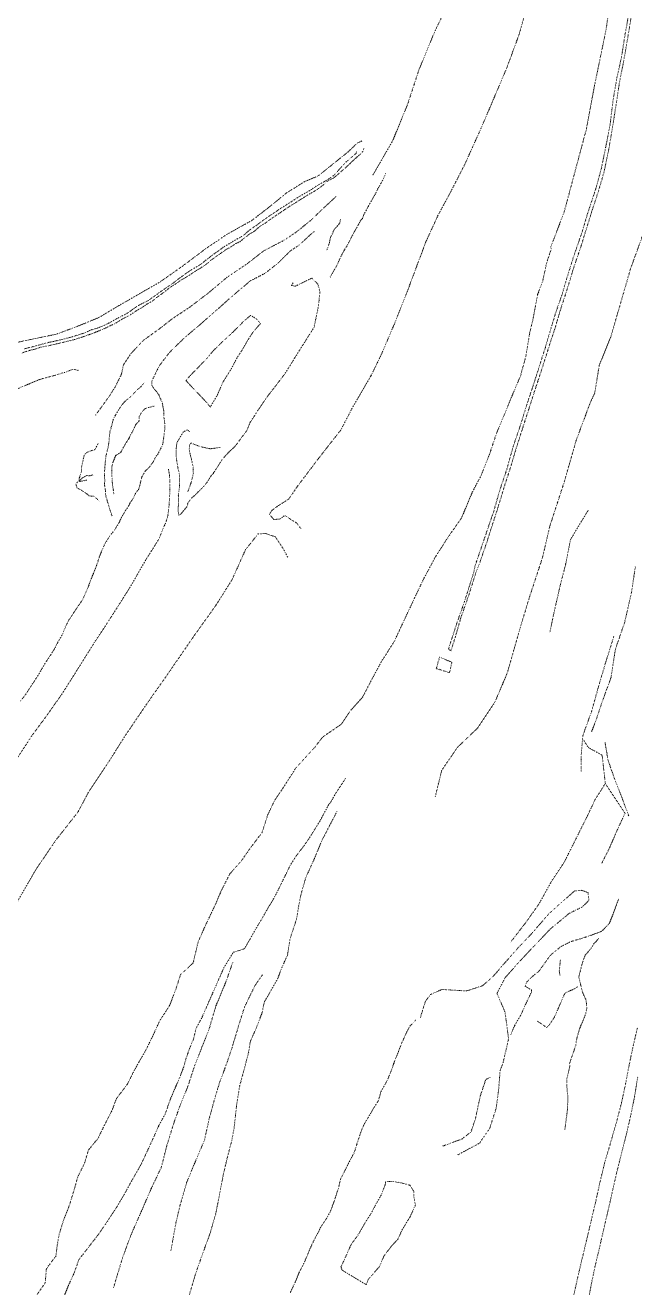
# Model space of a CAD drawing. Extents: x 682410 to 689460, y 7661803 to 7669124.
# Drawn here: x 686163.4 to 686399.5, y 7664615.1 to 7665104.4 of the extents above; entities that cross this region are included whole.
import ezdxf

# ---------------------------------------------------------------- set-up
doc = ezdxf.new("R2010")
doc.units = 0
doc.header["$MEASUREMENT"] = 0
doc.linetypes.add('DOT', pattern=[0.25, 0, -0.25])
doc.layers.add('02 TOE_Line', color=1, linetype='DOT', lineweight=20)

msp = doc.modelspace()

# ---------------------------------------------------------------- linework, layer by layer
at = {"layer": '02 TOE_Line'}
for points in [[(686355.64, 7665259.06, 4009.93), (686355.89, 7665258.44, 4010.05), (686357.14, 7665253.93, 4010.5), (686357.61, 7665250.88, 4010.78), (686358, 7665248.12, 4011.48), (686358.33, 7665243.77, 4011.73), (686358.55, 7665239.28, 4011.93), (686359.01, 7665234.2, 4012.39), (686358.75, 7665229.26, 4012.91), (686358.27, 7665223.17, 4013.15), (686358.64, 7665218.07, 4013.27), (686357.43, 7665210.8, 4013.65), (686354.69, 7665197.81, 4014.36), (686352.5, 7665186.5, 4015.45), (686350.19, 7665173.5, 4016.29), (686347.12, 7665161, 4017.17), (686342.56, 7665147, 4018.23), (686335.88, 7665134, 4019.28), (686328.62, 7665115.5, 4020.24), (686322.06, 7665102, 4020.94), (686315.88, 7665087, 4021.76), (686311.44, 7665073.5, 4022.48), (686305.69, 7665059.5, 4023.3), (686297.88, 7665046, 4024.47)], [(686270.17, 7664909.38, 4030.02), (686268.61, 7664911.37, 4030.28), (686265.75, 7664913.23, 4030.55), (686263.99, 7664914.4, 4030.73), (686261.93, 7664912.98, 4030.51), (686259.65, 7664912.83, 4030.39), (686258, 7664914.87, 4030.52), (686258.9, 7664916.35, 4030.31), (686261.59, 7664918.3, 4030.34), (686265.49, 7664920.79, 4030.14), (686268.69, 7664925.5, 4029.05), (686277, 7664936.5, 4028.37), (686285.62, 7664947.5, 4028.02), (686290.31, 7664956.5, 4027.41), (686297.31, 7664968.5, 4026.85), (686301.44, 7664977, 4026.53), (686306.56, 7664989, 4026.12), (686311.69, 7665002, 4025.6), (686315.62, 7665012.5, 4025.11), (686318.62, 7665020.5, 4024.59), (686323.44, 7665031, 4024.18), (686328.06, 7665039.5, 4023.76), (686333.69, 7665050.5, 4023.05), (686340, 7665064.5, 4022.16), (686345.56, 7665077.5, 4021.4), (686350, 7665088, 4020.81), (686354.62, 7665100.5, 4020.06), (686359.31, 7665117, 4019.21)], [(686389.62, 7665111, 4000.82), (686388.38, 7665102.5, 4000.5), (686383.94, 7665081, 4000.69), (686380.75, 7665064, 3999.7), (686372.19, 7665032, 3998.74), (686367, 7665018.5, 3998.8), (686367.12, 7665017.5, 3998.56), (686365.44, 7665012.5, 3998.49), (686363.81, 7665005, 3998.27), (686361.88, 7665000, 3998.29), (686360, 7664990, 3997.84), (686358.88, 7664985.5, 3997.68), (686357.31, 7664976, 3997.59), (686355.25, 7664968.5, 3997.5), (686352.5, 7664962, 3997), (686349, 7664953.5, 3997.16), (686346.06, 7664946.5, 3996.68), (686343.38, 7664938.5, 3996.38), (686340.06, 7664930, 3996.08), (686336.62, 7664923.5, 3995.61), (686332.44, 7664913.5, 3995.46), (686326.88, 7664905.5, 3995.46), (686322.38, 7664898.5, 3995.17), (686317.81, 7664890, 3994.91), (686314.25, 7664882.5, 3994.77), (686310.25, 7664874, 3994.52), (686306.31, 7664865.5, 3994.2), (686301.5, 7664858, 3993.66), (686297.19, 7664850, 3993.33), (686294.06, 7664844, 3993.3), (686289.19, 7664838.5, 3993.19), (686285.81, 7664833.5, 3993.45), (686278.56, 7664828.5, 3995.59), (686275.5, 7664824.5, 3997.84), (686268.19, 7664816.5, 3995.74), (686263.06, 7664808.5, 3994.72), (686260, 7664804, 3995.95), (686257.38, 7664798.5, 3995.42), (686255.12, 7664791.5, 3995.19), (686250.56, 7664785.5, 3994.65), (686247.06, 7664780.5, 3994.94), (686242.62, 7664775.5, 3995.64), (686239.12, 7664768.5, 3995.48), (686237, 7664763.5, 3995.09), (686232.94, 7664755, 3994.44), (686230.31, 7664749, 3995.27), (686228.44, 7664741, 3994.67), (686223.56, 7664736.5, 3994.1), (686221.62, 7664730.5, 3994.72), (686219.31, 7664724.5, 3994.64), (686215.44, 7664718.5, 3995.35), (686212.69, 7664712.5, 3995.24), (686210, 7664707, 3995.04), (686207.62, 7664703, 3995.47), (686205.19, 7664698.5, 3995.36), (686202.94, 7664694, 3995.66), (686198.75, 7664688.5, 3995.46), (686197.06, 7664684, 3995.63), (686194, 7664678, 3995.18), (686191.56, 7664673, 3995.36), (686187.87, 7664668.5, 3996.01), (686186.38, 7664663.5, 3996.65), (686183.69, 7664658, 3996.37), (686182.31, 7664653, 3996.29), (686180.31, 7664646.5, 3995.98), (686178.44, 7664642, 3996.09), (686176.56, 7664636, 3995.99), (686175.75, 7664631.5, 3994.7), (686175.31, 7664627.5, 3993.63), (686171.56, 7664622.5, 3993.93), (686171.12, 7664617, 3993.18), (686166.87, 7664611, 3994.34)], [(686397.75, 7665112, 3998.93), (686395.81, 7665101, 3998.6), (686394.38, 7665092, 3998.42), (686392.62, 7665084, 3998.36), (686391.06, 7665075, 3997.88), (686390, 7665066, 3997.78), (686388.25, 7665057, 3997.51), (686386.62, 7665049, 3997.29), (686384.44, 7665041, 3997.11), (686381.13, 7665031, 3996.78), (686378.88, 7665023.5, 3996.52), (686376.25, 7665016, 3996.34), (686373.56, 7665007.5, 3996.2), (686371.19, 7664999.5, 3996), (686369.06, 7664993.5, 3995.83), (686367.38, 7664988, 3995.7), (686364.88, 7664979.5, 3995.78), (686362.5, 7664972, 3995.6), (686359.75, 7664963.5, 3995.28), (686357.44, 7664956.5, 3995.03), (686354.94, 7664948.5, 3994.8), (686352.38, 7664941, 3994.72), (686349.88, 7664932, 3994.72), (686347.31, 7664924.5, 3994.37), (686344.88, 7664916, 3994.14), (686342.81, 7664910, 3994.08), (686340.44, 7664903, 3993.89), (686337.69, 7664895, 3993.67), (686337.19, 7664892.5, 3993.78), (686333.56, 7664881, 3993.3), (686330.88, 7664873.5, 3993.21), (686328.75, 7664867, 3992.86), (686327.31, 7664862.5, 3992.71), (686328.31, 7664862, 3992.88), (686330.06, 7664867.5, 3992.89), (686332.06, 7664874.5, 3993.26), (686334.88, 7664882.5, 3993.39), (686338.06, 7664892.5, 3993.81), (686339.44, 7664896, 3993.72), (686342.19, 7664904, 3993.95), (686344.44, 7664911, 3994.11), (686346.69, 7664918, 3994.24), (686349.12, 7664926, 3994.49), (686351.38, 7664933, 3994.68), (686353.62, 7664940.5, 3994.71), (686356, 7664948, 3994.86), (686358.44, 7664955.5, 3995.06), (686360.69, 7664962.5, 3995.16), (686363, 7664969.5, 3995.53), (686365.25, 7664976.5, 3995.72), (686367.63, 7664984, 3996.07), (686368.69, 7664987, 3995.7), (686369.5, 7664990, 3995.74), (686371.19, 7664995.5, 3995.8), (686373.63, 7665003, 3996.07), (686376.06, 7665011, 3996.23), (686378.81, 7665019, 3996.51), (686380.94, 7665026, 3996.5), (686383.12, 7665033, 3996.84), (686385.44, 7665040, 3997.08), (686387.62, 7665047.5, 3997.33), (686389.5, 7665056.5, 3997.47), (686390.94, 7665065, 3997.75), (686392.44, 7665074.5, 3997.82), (686393.56, 7665082, 3998.3), (686395.13, 7665090, 3998.47), (686396.56, 7665098, 3998.54), (686398.13, 7665107.5, 3998.75)], [(686293.79, 7665059.53, 4034.41), (686292.01, 7665058.71, 4034.71), (686288.4, 7665055.22, 4035.48), (686285, 7665052.52, 4036.04), (686280.93, 7665049.23, 4036.87), (686276.93, 7665046, 4037.93), (686274.31, 7665044.91, 4038.94), (686271.69, 7665043.82, 4039.95), (686268.13, 7665041.59, 4041.4), (686264.57, 7665039.36, 4042.85), (686261.36, 7665036.73, 4044.03), (686258.15, 7665034.11, 4045.21), (686254.72, 7665031.45, 4046.47), (686251.29, 7665028.8, 4047.73), (686246.49, 7665026.11, 4049.62), (686241.7, 7665023.42, 4051.51), (686237.41, 7665020.53, 4052.36), (686233.13, 7665017.65, 4053.21), (686229.11, 7665014.62, 4053.8), (686225.1, 7665011.59, 4054.38), (686220.34, 7665008.22, 4055.24), (686215.58, 7665004.86, 4056.11), (686211.25, 7665002.39, 4056.82), (686206.93, 7664999.91, 4057.53), (686202.98, 7664997.63, 4058.03), (686199.04, 7664995.35, 4058.53), (686195.45, 7664993.22, 4058.94), (686191.87, 7664991.09, 4059.36), (686187.82, 7664989.42, 4059.91), (686183.76, 7664987.75, 4060.45), (686179.59, 7664986.2, 4061.02), (686175.42, 7664984.64, 4061.58), (686170.31, 7664983.59, 4062.49), (686165.2, 7664982.54, 4063.41), (686159.98, 7664981.43, 4064.75)], [(686161.89, 7664977.32, 4062.8), (686165.09, 7664978.39, 4062.15), (686167.3, 7664978.89, 4061.57), (686169.21, 7664979.58, 4061.21), (686172.33, 7664980.15, 4060.74), (686174.65, 7664980.7, 4060.28), (686177.02, 7664981.24, 4060.04), (686180.02, 7664981.95, 4059.75), (686182.61, 7664982.61, 4059.37), (686185.16, 7664983.44, 4059.12), (686187.66, 7664984.33, 4058.89), (686190.12, 7664985.21, 4058.69), (686192.54, 7664986.21, 4058.41), (686194.79, 7664987.15, 4058.13), (686196.27, 7664987.9, 4058), (686198.46, 7664988.94, 4057.7), (686201.12, 7664990.58, 4057.15), (686203.16, 7664991.58, 4056.92), (686205.11, 7664992.84, 4056.61), (686206.5, 7664993.79, 4056.53), (686208.81, 7664995.1, 4056.14), (686210.73, 7664996.42, 4055.87), (686212.59, 7664997.43, 4055.61), (686214.33, 7664998.9, 4055.18), (686216.18, 7665000.22, 4054.85), (686218.09, 7665001.65, 4054.42), (686219.06, 7665002.49, 4054.18), (686221.02, 7665003.76, 4053.88), (686222.35, 7665004.6, 4053.74), (686223.69, 7665005.56, 4053.43), (686225.54, 7665006.67, 4053.09), (686227.52, 7665007.86, 4052.84), (686229.31, 7665009.09, 4052.44), (686231.27, 7665010.25, 4052.14), (686233.26, 7665011.54, 4051.88), (686235.39, 7665013.34, 4051.4), (686237.2, 7665014.65, 4051.25), (686239.03, 7665015.93, 4050.99), (686241.05, 7665017.37, 4050.75), (686242.93, 7665018.4, 4050.3), (686244.78, 7665019.69, 4049.88), (686246.54, 7665020.46, 4049.27), (686247.99, 7665021.68, 4048.46), (686250.18, 7665023.4, 4047.78), (686251.94, 7665024.39, 4047.15), (686254.42, 7665026.51, 4046.32), (686256.48, 7665027.76, 4045.61), (686258.47, 7665029.27, 4044.98), (686260.2, 7665030.43, 4044.33), (686262.14, 7665031.69, 4043.69), (686263.97, 7665032.92, 4042.95), (686265.63, 7665034.1, 4042.23), (686267.34, 7665035.13, 4041.48), (686269.04, 7665036.18, 4040.62), (686270.44, 7665037.1, 4040.18), (686272.19, 7665038.18, 4039.4), (686273.84, 7665039.16, 4038.78), (686275.46, 7665040.08, 4038.22), (686277.06, 7665041.13, 4037.57), (686278.8, 7665042.42, 4036.87), (686280.18, 7665043.75, 4036.6), (686281.1, 7665044.32, 4036.46), (686282.79, 7665045.17, 4036.02), (686284.42, 7665046.43, 4035.71), (686285.1, 7665047.16, 4035.51), (686286.52, 7665048.35, 4035.03), (686287.88, 7665049.52, 4034.85), (686289.27, 7665050.84, 4034.65), (686289.9, 7665051.53, 4034.63), (686291.26, 7665052.68, 4034.38), (686291.88, 7665053.27, 4034.19), (686293.22, 7665054.41, 4033.86), (686293.77, 7665054.89, 4033.72), (686294.48, 7665056.12, 4033.16), (686294.55, 7665056.8, 4033.01)], [(686291.83, 7665055.6, 4034.62), (686291.53, 7665054.74, 4033.87), (686288.78, 7665052.27, 4034.59), (686287.47, 7665051.24, 4034.91), (686286.03, 7665049.57, 4035.21), (686284.34, 7665047.71, 4035.58), (686282.91, 7665046.16, 4035.92), (686280.98, 7665044.81, 4036.36), (686278.9, 7665043.59, 4036.76), (686276.96, 7665042.53, 4037.33), (686274.23, 7665040.71, 4038.48), (686271.54, 7665039.14, 4039.62), (686269.28, 7665037.84, 4040.32), (686266.94, 7665036.29, 4041.33), (686263.11, 7665033.87, 4042.9), (686260.97, 7665032.47, 4043.78), (686258.57, 7665030.84, 4044.69), (686255.24, 7665028.58, 4045.88), (686253.08, 7665026.92, 4046.59), (686250.25, 7665024.97, 4047.46), (686247.6, 7665022.69, 4048.46), (686245.44, 7665021.55, 4049.38), (686242.81, 7665019.95, 4050.27), (686240.35, 7665018.52, 4050.98), (686238.24, 7665016.9, 4051.02), (686236.51, 7665015.78, 4051.2), (686231.18, 7665011.6, 4052.06), (686228.2, 7665009.85, 4052.62), (686225.86, 7665008.31, 4052.98), (686223.26, 7665006.48, 4053.4), (686220.71, 7665004.48, 4053.86), (686218.01, 7665002.67, 4054.41), (686215.3, 7665000.76, 4054.92), (686213.28, 7664999.3, 4055.34), (686211.07, 7664997.71, 4055.7), (686209.32, 7664996.85, 4055.98), (686207.5, 7664995.95, 4056.26), (686205.77, 7664994.8, 4056.51), (686204.29, 7664993.72, 4056.76), (686202.43, 7664992.52, 4056.97), (686198.42, 7664990.44, 4057.48), (686196.21, 7664989.17, 4057.87), (686193.92, 7664988.06, 4058.15), (686191.34, 7664987.01, 4058.52), (686188.74, 7664986.25, 4058.7), (686186.85, 7664985.31, 4059.01), (686184.13, 7664984.41, 4059.33), (686181.51, 7664983.62, 4059.6), (686178.47, 7664982.81, 4059.89), (686175.51, 7664982.09, 4060.27), (686172.67, 7664981.5, 4060.62), (686169.85, 7664980.75, 4061.12), (686166.16, 7664979.75, 4061.78), (686162.77, 7664978.95, 4062.52)], [(686302.93, 7665046.91, 4023.61), (686302.21, 7665044.94, 4023.6), (686301.1, 7665042.98, 4023.7), (686299.95, 7665040.95, 4023.84), (686298.93, 7665038.82, 4023.91), (686297.65, 7665036.65, 4024.06), (686296.24, 7665034.07, 4024.17), (686294.52, 7665030.93, 4024.38), (686294, 7665029.48, 4024.26), (686293.38, 7665028.83, 4024.65), (686292.27, 7665026.71, 4024.65), (686291.08, 7665024.69, 4024.75), (686289.91, 7665022.51, 4024.88), (686288.24, 7665019.2, 4025.04), (686287.05, 7665017.33, 4025.12), (686285.99, 7665015.34, 4025.26), (686285.07, 7665013.41, 4025.48), (686284.06, 7665011.16, 4025.62), (686282.96, 7665009.34, 4025.69), (686281.52, 7665006.71, 4025.85)], [(686190.65, 7664953.31, 4046.05), (686193.18, 7664956.81, 4045.57), (686195.72, 7664960.31, 4045.08), (686198.15, 7664964.05, 4045.08), (686200.66, 7664969.13, 4044.71), (686201.41, 7664972.77, 4044.71), (686204.28, 7664977.06, 4044.93), (686206.61, 7664979.57, 4044.81), (686208.93, 7664982.07, 4044.69), (686212.17, 7664984.43, 4044.52), (686215.41, 7664986.78, 4044.35), (686220.07, 7664990.41, 4043.93), (686223.67, 7664992.83, 4043.62), (686227.27, 7664995.24, 4043.3), (686230.82, 7664997.95, 4043.12), (686234.37, 7665000.65, 4042.94), (686238.04, 7665003.73, 4042.74), (686241.71, 7665006.81, 4042.54), (686245.39, 7665009.27, 4042.24), (686249.07, 7665011.74, 4041.94), (686252.41, 7665014.33, 4041.64), (686255.75, 7665016.92, 4041.34), (686259.68, 7665018.97, 4040.49), (686263.6, 7665021.02, 4039.64), (686266.06, 7665022.66, 4039.02), (686268.52, 7665024.3, 4038.4), (686271.46, 7665026.7, 4037.67), (686274.4, 7665029.1, 4036.95), (686276.73, 7665031.38, 4036.53), (686279.07, 7665033.65, 4036.11), (686281.41, 7665035.8, 4035.46), (686283.75, 7665037.95, 4034.81)], [(686322.25, 7664805.5, 3988.52), (686324.69, 7664815.5, 3989.63), (686330.75, 7664824.5, 3990.24), (686338.63, 7664832, 3990.08), (686345.31, 7664842, 3989.9), (686350.19, 7664853.5, 3990.14), (686354.87, 7664870, 3990.27), (686358.81, 7664883, 3990.01), (686363.75, 7664898, 3990.08), (686366.69, 7664910.5, 3990.27), (686372.25, 7664927.5, 3990.13), (686376.81, 7664943.5, 3990.27), (686382.25, 7664958, 3990.59), (686384.06, 7664962, 3990.5), (686385.75, 7664972.5, 3990.53), (686390.38, 7664984, 3990.23), (686397.88, 7665010, 3990.02), (686406.81, 7665034.5, 3989.93)], [(686285.49, 7665029.03, 4027.58), (686285.22, 7665027.64, 4027.62), (686284.05, 7665026.3, 4027.62), (686283.29, 7665025.51, 4027.73), (686282.73, 7665024.59, 4027.8), (686282.54, 7665023.82, 4027.99), (686281.62, 7665022.1, 4028.06), (686281.4, 7665021.11, 4028.04), (686281.26, 7665020.19, 4028.04), (686280.99, 7665019.34, 4028.12), (686280.31, 7665017.59, 4028.16), (686280.12, 7665017, 4028.23)], [(686161.58, 7664842.51, 4039.41), (686163.63, 7664845.19, 4039.15), (686165.52, 7664848.15, 4039.18), (686166.84, 7664850.06, 4039.01), (686168.63, 7664852.91, 4038.9), (686169.8, 7664854.98, 4038.68), (686171.1, 7664857.09, 4038.55), (686172.99, 7664859.99, 4038.4), (686174.75, 7664862.79, 4038.15), (686175.87, 7664865.03, 4038.14), (686177.62, 7664868.03, 4037.95), (686178.9, 7664871.15, 4037.86), (686180.4, 7664874.1, 4037.71), (686182.24, 7664876.81, 4037.37), (686183.54, 7664878.82, 4037.33), (686185.55, 7664881.68, 4037.14), (686186.98, 7664884.83, 4037), (686187.8, 7664886.78, 4036.8), (686188.97, 7664889.88, 4036.44), (686189.79, 7664891.97, 4036.36), (686191.03, 7664895, 4036.19), (686191.95, 7664897.94, 4036.07), (686192.99, 7664900.67, 4036.08), (686194.33, 7664903.61, 4035.93), (686196.07, 7664906.32, 4035.92), (686198.05, 7664908.9, 4035.85), (686199.8, 7664911.72, 4035.74), (686200.64, 7664913.68, 4035.66), (686202.29, 7664916.42, 4035.64), (686203.53, 7664918.25, 4035.75), (686203.97, 7664919.24, 4035.68), (686205.13, 7664920.89, 4035.58), (686206.1, 7664923, 4035.4), (686207.3, 7664924.46, 4035.23), (686207.68, 7664925.52, 4035.19), (686208.1, 7664927.62, 4035.31), (686208.58, 7664929.37, 4035.26), (686209, 7664930.11, 4035.32), (686209.99, 7664931.75, 4035.12), (686211.26, 7664932.85, 4034.77), (686213.03, 7664935.3, 4034.9), (686213.74, 7664936.8, 4034.75), (686214.86, 7664938.34, 4034.62), (686215.67, 7664939.89, 4034.53), (686216.67, 7664942.04, 4034.42), (686217, 7664944.42, 4034.17), (686217.43, 7664947.6, 4034.64), (686217.45, 7664948.54, 4034.59), (686217.42, 7664950.01, 4034.5), (686217.15, 7664952.01, 4034.43), (686217.02, 7664955.09, 4034.15), (686216.45, 7664958.15, 4034.19), (686215.98, 7664959.13, 4034.32), (686215.2, 7664961.03, 4034.36), (686213.96, 7664962.75, 4034.29), (686213.21, 7664963.58, 4034.35), (686212.37, 7664964.88, 4034.61), (686212.37, 7664966.41, 4033.73), (686215.28, 7664972.37, 4033.78), (686219.28, 7664977.61, 4033.8), (686225.03, 7664983.21, 4033.82), (686231.3, 7664988.53, 4033.84), (686237.85, 7664994.31, 4033.91), (686244.59, 7665000.24, 4033.91), (686250.52, 7665005.26, 4033.85), (686256.27, 7665008.24, 4033.74), (686261.26, 7665012.13, 4033.47), (686266.01, 7665016.85, 4033.7), (686269.47, 7665019.15, 4034.08), (686271.49, 7665021, 4034.11), (686274.09, 7665023.46, 4034.43), (686275.48, 7665024.57, 4034.47)], [(686267.12, 7665004.54, 4029.91), (686266.53, 7665003.54, 4030.06), (686267.96, 7665003.23, 4029.89), (686274.42, 7665006.37, 4027.58), (686276.73, 7665004.07, 4027.6), (686277.58, 7665001.12, 4027.44), (686276.96, 7664995.42, 4027.2), (686275.27, 7664987.3, 4027.28), (686269.65, 7664978.44, 4027.82), (686264.19, 7664969.62, 4028.34), (686259.82, 7664963.85, 4028.71), (686257.24, 7664960.59, 4028.9), (686253.67, 7664955.33, 4029.21), (686250.56, 7664950.58, 4029.35), (686249.34, 7664947.48, 4029.44), (686244.68, 7664941.2, 4029.63), (686241.96, 7664938.63, 4029.8), (686239.55, 7664935.93, 4030.11), (686237.75, 7664933.05, 4030.27), (686236.29, 7664930.78, 4030.4), (686235.37, 7664929.74, 4030.46), (686234.14, 7664927.71, 4030.57), (686232.75, 7664925.86, 4030.67), (686231.34, 7664924.5, 4030.75), (686229.3, 7664922.43, 4030.87), (686227.89, 7664921.18, 4030.94), (686226.54, 7664919.53, 4031.03), (686225.98, 7664917.76, 4031.12), (686224.57, 7664916.04, 4031.22), (686223.56, 7664914.85, 4031.29), (686222.79, 7664914.5, 4031.31), (686222.68, 7664915.98, 4031.66), (686222.65, 7664917.4, 4031.95), (686222.79, 7664920.13, 4032.4), (686222.68, 7664921.85, 4032.71), (686222.9, 7664923.9, 4033.03), (686223.18, 7664925.85, 4033.27), (686223.17, 7664928.25, 4033.76), (686223.05, 7664930.67, 4033.93), (686222.51, 7664933.02, 4034.19), (686222.06, 7664935.54, 4034.32), (686221.81, 7664937.68, 4034.33), (686221.82, 7664940.06, 4034.11), (686222.14, 7664942.65, 4034), (686224.62, 7664946.78, 4033.97), (686226.04, 7664947.54, 4034.06), (686227.25, 7664946.89, 4034.19)], [(686184.18, 7664970.55, 4056.3), (686181.98, 7664971.08, 4056.88), (686178.57, 7664969.81, 4058.04), (686174.27, 7664968.55, 4059.14), (686168.71, 7664967.03, 4060.4), (686163.4, 7664964.75, 4061.83), (686158.72, 7664962.86, 4063.07)], [(686197, 7664914.27, 4038.01), (686196.27, 7664916.31, 4038.67), (686195.63, 7664918.61, 4039.18), (686195.16, 7664920.06, 4039.67), (686194.55, 7664922.19, 4040.37), (686194.46, 7664923.8, 4040.9), (686194.11, 7664926.15, 4041.48), (686194.17, 7664928, 4041.92), (686194.1, 7664929.95, 4042.33), (686194.15, 7664932.13, 4042.68), (686194.3, 7664934.16, 4042.97), (686194.5, 7664936.26, 4043.06), (686194.66, 7664937.4, 4042.96), (686195.19, 7664939.67, 4042.98), (686195.49, 7664940.75, 4042.86), (686195.84, 7664943.18, 4042.81), (686195.87, 7664944.36, 4042.8), (686196.2, 7664946.87, 4042.62), (686196.5, 7664947.93, 4042.54), (686197.19, 7664950.3, 4042.5), (686197.36, 7664951.31, 4042.24), (686198.31, 7664953.28, 4042.1), (686199.87, 7664955.85, 4041.86), (686201.73, 7664958.37, 4040.95), (686204.28, 7664960.49, 4039.9), (686206.58, 7664962.91, 4038.28), (686208.17, 7664964.3, 4037.26), (686209.63, 7664966.04, 4036.04)], [(686213.27, 7664956.8, 4036.81), (686211.44, 7664956.33, 4037.32), (686209.62, 7664955.67, 4038.74), (686208.33, 7664954.17, 4039.66), (686207.52, 7664952.7, 4040.25), (686207.5, 7664951.02, 4041.74), (686206.18, 7664949.59, 4041.84), (686204.97, 7664946.97, 4042.37), (686204.16, 7664945.57, 4042.74), (686203.48, 7664944.08, 4042.75), (686202.15, 7664942.04, 4042.79), (686201.28, 7664940.58, 4042.95), (686200.38, 7664938.81, 4042.9), (686198.43, 7664937.66, 4042.58), (686197.32, 7664934.92, 4042.61), (686196.91, 7664933.17, 4042.57), (686196.92, 7664930.91, 4042.09), (686197.02, 7664928.51, 4041.77), (686197.17, 7664926.35, 4041.18), (686197.53, 7664924.1, 4040.5), (686197.69, 7664922.7, 4040.1)], [(686189.54, 7664930.09, 4045.62), (686188.26, 7664929.76, 4045.91), (686187.2, 7664929.88, 4046.06), (686185.66, 7664929.04, 4046.47), (686185.34, 7664928.8, 4046.58), (686184.21, 7664927.57, 4047.02), (686184.33, 7664928.97, 4046.64), (686185.19, 7664931.37, 4046.65), (686185.14, 7664932.95, 4046.62), (686185.47, 7664934.32, 4046.61), (686185.93, 7664936.65, 4046.18), (686186.31, 7664937.98, 4046.08), (686187.44, 7664938.97, 4045.55), (686190.39, 7664939.94, 4045.05), (686191.73, 7664942.47, 4044.21)], [(686238.88, 7664940.74, 4032.59), (686237.56, 7664940.56, 4032.64), (686235.05, 7664940.24, 4032.82), (686232.68, 7664940.73, 4033), (686231.05, 7664941.09, 4032.75), (686228.87, 7664941.92, 4032.91), (686227.7, 7664942.5, 4032.88), (686227.1, 7664941.95, 4032.77), (686226.92, 7664940.02, 4032.78), (686227.22, 7664938.44, 4032.75), (686227.81, 7664935.95, 4032.7), (686228.41, 7664933.42, 4032.76), (686228.51, 7664930.8, 4032.81), (686228.02, 7664928.68, 4032.74), (686227.6, 7664927.06, 4032.68), (686226.73, 7664924.68, 4032.8), (686226.34, 7664923.55, 4032.73)], [(686218.84, 7664932.37, 4034.59), (686219.11, 7664931, 4034.18), (686219.23, 7664930.18, 4034.02), (686219.4, 7664927.53, 4033.77), (686219.4, 7664925.8, 4033.37), (686219.37, 7664923.16, 4033.03), (686219.23, 7664920.69, 4032.7), (686219.11, 7664918.2, 4032.17), (686218.86, 7664916.38, 4031.89), (686218.67, 7664914.4, 4031.6), (686217.87, 7664911.74, 4031.58), (686217.11, 7664910.1, 4031.58), (686216.01, 7664907.5, 4031.78), (686215.26, 7664905.41, 4031.69), (686209.92, 7664896.93, 4032.19), (686204, 7664886.6, 4032.6), (686196.72, 7664875.13, 4033.39), (686190.14, 7664865.13, 4034.13), (686184.1, 7664855.49, 4034.8), (686178.02, 7664845.86, 4035.49), (686172.29, 7664837.65, 4036.1), (686165.92, 7664829.01, 4036.6), (686159.98, 7664819.99, 4037.29)], [(686187.27, 7664928.12, 4046.87), (686186.22, 7664927.89, 4046.91), (686184.6, 7664927.59, 4047.12), (686184.51, 7664927.41, 4047.19)], [(686192.15, 7664919.78, 4040.23), (686191.32, 7664920.69, 4040.98), (686189.91, 7664921.86, 4041.93), (686188.09, 7664921.99, 4042.73), (686187.12, 7664922.86, 4043.79), (686185.15, 7664924.15, 4045.27), (686184.61, 7664924.45, 4045.56), (686183.45, 7664925.06, 4046.23), (686183.02, 7664926.45, 4046.95), (686183.69, 7664927.54, 4047.29)], [(686366.62, 7664869, 3985.95), (686368.06, 7664876, 3986.07), (686370.69, 7664887.5, 3986.37), (686372.75, 7664895.5, 3986.17), (686374.62, 7664905, 3985.9), (686377.56, 7664910, 3985.68), (686381.56, 7664916.5, 3985.69)], [(686265.08, 7664898.22, 4029.85), (686263.45, 7664901.3, 4029.79), (686260.29, 7664906.09, 4030.26), (686256.28, 7664907.46, 4030.6), (686253.59, 7664907.23, 4030.79), (686248.73, 7664901.15, 4031.23), (686243.5, 7664889.5, 4031.12), (686237.19, 7664879.5, 4031.8), (686228.25, 7664867, 4032.63), (686217.25, 7664851, 4033.58), (686214.38, 7664847, 4034.24), (686209.88, 7664840.5, 4034.92), (686202.38, 7664829.5, 4035.59), (686195.44, 7664818.5, 4036.21), (686188.06, 7664807.5, 4036.97), (686183.81, 7664799.5, 4037.53), (686175.19, 7664788.5, 4038.26), (686167.69, 7664777.5, 4039.26), (686159.88, 7664764, 4040.27)], [(686265.08, 7664898.22, 4029.85), (686263.45, 7664901.3, 4029.79)], [(686399.75, 7664894.5, 3967.67), (686398.25, 7664884.5, 3966.94), (686395.62, 7664873, 3966.4), (686392, 7664862.5, 3965.57), (686390.31, 7664851.5, 3965.08), (686387, 7664842.5, 3965.09), (686384.5, 7664835, 3965.2), (686382.75, 7664830.5, 3965.45)], [(686378.81, 7664815, 3965.58), (686378.75, 7664821, 3965.89), (686379.38, 7664829, 3966.17), (686382.81, 7664838.5, 3966.5), (686385.31, 7664847.5, 3966.87), (686388.12, 7664857, 3967), (686391.38, 7664867.5, 3967.42)], [(686379.62, 7664827.5, 3966.09), (686381.5, 7664824.5, 3966.06), (686386.88, 7664821.5, 3965.55), (686388.12, 7664810.5, 3959.73), (686395.75, 7664799, 3959.95)], [(686397.19, 7664798, 3961.42), (686394.75, 7664804.5, 3961.96), (686391.81, 7664812, 3963.2), (686389.19, 7664819.5, 3964.1), (686388, 7664826.5, 3964.4)], [(686178.12, 7664611, 3991.93), (686180.12, 7664616, 3991.68), (686182.38, 7664621, 3991.77), (686184.13, 7664626, 3991.38), (686191.5, 7664635.5, 3991.28), (686195.31, 7664641, 3991.24), (686198.88, 7664646.5, 3991.18), (686202.13, 7664652, 3991.21), (686204.56, 7664656.5, 3991.3), (686206.31, 7664659.5, 3991.37), (686208, 7664662.5, 3991.48), (686209, 7664664.5, 3991.55), (686210.62, 7664668, 3991.6), (686212.94, 7664673, 3991.67), (686215.13, 7664678, 3991.67), (686217.62, 7664682.5, 3991.78), (686219.57, 7664688.15, 3991.89), (686221.88, 7664693.54, 3991.98), (686223.22, 7664696.61, 3992.04), (686224.76, 7664700.66, 3992.02), (686225.72, 7664704.12, 3991.95), (686226.88, 7664707.39, 3991.94), (686228.61, 7664711.63, 3991.97), (686229.57, 7664715.67, 3991.88), (686231.68, 7664719.52, 3991.74), (686234.57, 7664726.06, 3991.71), (686237.45, 7664732.61, 3991.7), (686240.34, 7664739.15, 3991.65), (686243.99, 7664745.12, 3991.63), (686248.31, 7664746.5, 3991.63), (686250.62, 7664750.5, 3991.62), (686252.88, 7664754.5, 3991.57), (686255, 7664758, 3991.52), (686256.94, 7664761.5, 3991.56), (686258.81, 7664764.5, 3991.52), (686260.75, 7664768, 3991.52), (686262.44, 7664771.5, 3991.56), (686264.19, 7664775, 3991.52), (686266.13, 7664779, 3991.41), (686268.38, 7664782.5, 3991.43), (686271.06, 7664786, 3991.45), (686273.5, 7664789.5, 3991.49), (686275.69, 7664793, 3991.51), (686277.56, 7664796, 3991.54), (686278.87, 7664798.5, 3991.55), (686279.94, 7664800.5, 3991.53), (686281, 7664802.5, 3991.55), (686281.56, 7664803, 3990.91), (686283.5, 7664806.5, 3991), (686287.44, 7664812.5, 3991.99)], [(686351.38, 7664749, 3953.75), (686357.56, 7664757, 3955.03), (686362.5, 7664764, 3955.42), (686367.19, 7664772.5, 3956.16), (686372.19, 7664780, 3956.78), (686381.44, 7664798.5, 3958.39), (686384.25, 7664804.5, 3958.97), (686388.12, 7664810.5, 3959.73)], [(686226.81, 7664611.89, 3970.26), (686229.33, 7664620.47, 3971.36), (686231.93, 7664627.84, 3972.4), (686235.12, 7664636.58, 3974.03), (686237.16, 7664643.72, 3974.68), (686238.48, 7664650.37, 3975.51), (686240.11, 7664658.95, 3976.67), (686241.35, 7664664.31, 3977.63), (686243.46, 7664672.42, 3978.7), (686244.28, 7664676.86, 3979.81), (686245.32, 7664686.35, 3982.04), (686246.49, 7664693.51, 3983.09), (686248.46, 7664700.76, 3984.14), (686249.93, 7664706.42, 3984.83), (686250.55, 7664710.51, 3985.42), (686252.84, 7664715.65, 3985.81), (686255.19, 7664721.85, 3986.44), (686255.96, 7664725.75, 3987.17), (686261.17, 7664734.87, 3987.86), (686262.88, 7664739.38, 3988.31), (686264.98, 7664744.07, 3988.58), (686266.01, 7664750.57, 3988.77), (686268.52, 7664758.08, 3988.89), (686269.3, 7664763.05, 3989), (686270.26, 7664767.74, 3988.91), (686272.03, 7664774.01, 3988.95), (686275.44, 7664781.47, 3988.96), (686278.4, 7664788.68, 3988.82), (686282.95, 7664797.39, 3988.39), (686284.19, 7664799.81, 3988.7)], [(686395.75, 7664799, 3959.95), (686392.5, 7664792, 3959.36), (686389.94, 7664786, 3959.03), (686386.69, 7664779.5, 3958.4)], [(686316.49, 7664719.92, 3948.34), (686318.42, 7664726.14, 3948.47), (686320.47, 7664728.82, 3948.58), (686324.83, 7664730.74, 3948.57), (686329.24, 7664730.45, 3949.24), (686334.34, 7664730.15, 3949.41), (686340.58, 7664732.17, 3950.44), (686344.74, 7664735.87, 3951.41), (686348.52, 7664740.3, 3952.32), (686354.1, 7664746.6, 3952.45), (686359.91, 7664752.75, 3952.79), (686366.19, 7664760.01, 3953.27), (686371.22, 7664764.55, 3953.52), (686376.24, 7664768.91, 3953.92), (686378.91, 7664769.14, 3953.74), (686381.42, 7664768.24, 3954.39), (686381.78, 7664765.26, 3954.29), (686379.19, 7664762.7, 3953.96), (686374.11, 7664760.21, 3953.56), (686366.81, 7664754.15, 3952.95), (686361.37, 7664748.44, 3952.89), (686354.66, 7664741.35, 3952.43), (686349.3, 7664735.27, 3952.24), (686346.14, 7664729.2, 3950.71), (686349.27, 7664721.98, 3949.72), (686350.64, 7664711.58, 3948.37), (686348.52, 7664702.4, 3947.55), (686347.35, 7664699.34, 3947.47), (686346.8, 7664692, 3948.49), (686345.84, 7664684.7, 3948.36), (686343.38, 7664677.07, 3947.69), (686339.44, 7664671.19, 3947.48), (686331.01, 7664666.66, 3944.15)], [(686351.45, 7664713.15, 3948.51), (686353.08, 7664716.94, 3949.28), (686355.38, 7664720.8, 3950.41), (686357.43, 7664725.42, 3951.57), (686359.57, 7664729.82, 3952.23), (686359.47, 7664730.54, 3952.5), (686357.09, 7664731.93, 3952.22), (686357.61, 7664733.55, 3953), (686359.77, 7664735.7, 3953.91), (686362.29, 7664737.68, 3954.88), (686364.53, 7664740.76, 3955.19), (686366.56, 7664743.62, 3955.38), (686367.32, 7664744.35, 3955.68), (686370.71, 7664747.24, 3955.8), (686374.26, 7664749.02, 3956.33), (686375.12, 7664749.38, 3956.76), (686378.83, 7664750.48, 3956.94), (686382.51, 7664751.7, 3957.87), (686386.69, 7664753.27, 3958.44), (686389.66, 7664756.26, 3958.67), (686390.98, 7664759.63, 3959.03), (686392.24, 7664762.96, 3959.23), (686393.42, 7664766.16, 3959.33)], [(686372.44, 7664676.45, 3956.1), (686373.2, 7664682.15, 3956.2), (686373.5, 7664684.87, 3956.47), (686373.59, 7664689.14, 3956.63), (686373.17, 7664693.55, 3956.94), (686373.21, 7664696.14, 3957.05), (686374.38, 7664700.9, 3956.91), (686374.23, 7664701.95, 3957.12), (686375.52, 7664705.74, 3957.52), (686376.67, 7664709.03, 3957.59), (686377.04, 7664711.62, 3957.65), (686378.15, 7664715.52, 3957.86), (686380.35, 7664720.78, 3957.78), (686380.98, 7664723.39, 3958.11), (686380.66, 7664726.65, 3958.05), (686379.38, 7664729.39, 3958.66), (686378.56, 7664732.62, 3958.6), (686377.83, 7664735.49, 3958.77), (686379.11, 7664740.58, 3958.46), (686380.24, 7664743.88, 3958.93), (686382.69, 7664746.79, 3958.62), (686383.72, 7664748.49, 3958.85), (686384.54, 7664749.32, 3959.08), (686385.56, 7664750.57, 3959.27)], [(686370.69, 7664742.12, 3958.75), (686370.29, 7664737.77, 3958.73), (686370.6, 7664736.06, 3959.18), (686370.68, 7664735.77, 3959.02)], [(686243.81, 7664741.3, 3991.4), (686241.19, 7664733.84, 3990.44), (686237.24, 7664724.33, 3989.1), (686234.62, 7664715.45, 3988.23), (686232.02, 7664708.92, 3987.93), (686229.03, 7664701.25, 3987.4), (686226.21, 7664692.67, 3986.69), (686223.5, 7664686.17, 3986.08), (686220.9, 7664678.85, 3985.5), (686218.27, 7664670.37, 3984.94), (686216.14, 7664661.91, 3984.82), (686212.13, 7664653.45, 3985.23), (686208.35, 7664644.7, 3985.28), (686204.24, 7664635.38, 3985.91), (686200.91, 7664626.27, 3985.43), (686197.58, 7664615.12, 3984.2)], [(686255.24, 7664736.4, 3991.46), (686252.26, 7664731.97, 3990.74), (686248.4, 7664724.06, 3989.66), (686246.05, 7664716.73, 3988.92), (686243.53, 7664708.25, 3988.06), (686241.14, 7664701.24, 3987.59), (686238.66, 7664694.62, 3987.01), (686236.7, 7664688.14, 3986.53), (686234.65, 7664680.67, 3985.93), (686232.84, 7664672.44, 3985.18), (686229.16, 7664663.74, 3984.49), (686225.9, 7664655.91, 3984.01), (686223.41, 7664647.3, 3984.02), (686221.74, 7664640.26, 3983.75), (686219.82, 7664629.49, 3984.21)], [(686361.87, 7664718.43, 3954.75), (686363.59, 7664717.28, 3954.79), (686365.43, 7664715.99, 3954.9), (686366.47, 7664717.06, 3955.11), (686368.35, 7664719.88, 3955.73), (686370.13, 7664723.96, 3956.32), (686372.29, 7664728.92, 3957.11), (686372.89, 7664729.54, 3957.61), (686376.09, 7664730.93, 3958.27), (686377.39, 7664731.85, 3958.62)], [(686266.05, 7664613.24, 3948.11), (686268.13, 7664617.65, 3948.26), (686269.56, 7664621.2, 3948.18), (686271.33, 7664624.55, 3948.27), (686272.83, 7664628.13, 3948.2), (686274.36, 7664631.74, 3948.26), (686276.18, 7664635.43, 3948.06), (686276.93, 7664636.62, 3948.06), (686277.86, 7664638.68, 3948.11), (686280.18, 7664642.16, 3947.74), (686281.48, 7664644.46, 3947.93), (686282.94, 7664648.29, 3948.07), (686284.68, 7664653.59, 3948.43), (686285.56, 7664657.31, 3948.64), (686287.3, 7664660.68, 3948.52), (686288.73, 7664663.62, 3948.68), (686290.83, 7664667.5, 3948.57), (686292.26, 7664672.03, 3948.97), (686293.87, 7664676.76, 3949.34), (686295.16, 7664679.38, 3949.68), (686297.09, 7664682.51, 3949.92), (686298.18, 7664684.4, 3949.9), (686300.24, 7664687.7, 3949.87), (686301.16, 7664691.05, 3950.2), (686303.47, 7664695.14, 3949.92), (686304.89, 7664698.46, 3950.01), (686305.28, 7664699.52, 3950.04), (686306.09, 7664701.89, 3950.02), (686307.04, 7664704.35, 3949.96), (686308.01, 7664706.72, 3950.1), (686309.24, 7664710.02, 3949.99), (686310.31, 7664712.27, 3950.01), (686311.22, 7664714.36, 3949.9), (686312.43, 7664716.51, 3949.74), (686314.66, 7664718.82, 3949.48)], [(686375.72, 7664611.54, 3952.39), (686377.35, 7664618.82, 3952.83), (686379.05, 7664626.04, 3953.26), (686380.82, 7664633.47, 3953.75), (686382.63, 7664641.04, 3954.21), (686384.42, 7664648.64, 3954.69), (686386.11, 7664656.36, 3955.18), (686388.01, 7664664.13, 3955.68), (686390.29, 7664671.74, 3956.09), (686392.47, 7664679.38, 3956.48), (686394.43, 7664686.95, 3956.97), (686396.04, 7664694.42, 3957.45), (686397.42, 7664701.72, 3957.77), (686398.91, 7664708.85, 3957.92), (686400.53, 7664715.72, 3958.05)], [(686325.21, 7664670.06, 3946.13), (686332.53, 7664672.76, 3946.11), (686336.09, 7664675.51, 3946.14), (686337.76, 7664680.48, 3946.54), (686339.7, 7664689.52, 3946.55), (686341.82, 7664695.84, 3947.07), (686343.47, 7664696.64, 3947.32)], [(686400.66, 7664696.74, 3957.61), (686399.46, 7664689.27, 3957.16), (686397.96, 7664681.8, 3956.6), (686396.18, 7664674.21, 3956.11), (686394.31, 7664666.94, 3955.63), (686392.6, 7664660.05, 3955.36), (686391.02, 7664653.16, 3954.9), (686389.41, 7664646.03, 3954.41), (686387.64, 7664638.42, 3953.96), (686385.82, 7664630.48, 3953.41), (686384.19, 7664623.66, 3953.08), (686382.54, 7664615.74, 3952.67), (686381.12, 7664608.04, 3952.24)]]:
    msp.add_polyline3d(points, dxfattribs=at)
for points in [[(686231.2, 7664960.78, 4029.77), (686228.22, 7664963.88, 4029.64), (686225.65, 7664966.66, 4029.6), (686227.37, 7664968.68, 4029.49), (686229.9, 7664971.28, 4029.28), (686233.65, 7664975.16, 4029.13), (686236.35, 7664978.36, 4029.22), (686240, 7664981.94, 4029.16), (686243.87, 7664985.49, 4029.2), (686247.53, 7664989.12, 4029.43), (686247.49, 7664989.22, 4029.34), (686250.71, 7664991.93, 4029.57), (686252.89, 7664990.66, 4029.55), (686254.52, 7664988.77, 4029.51), (686251.42, 7664985.19, 4029.32), (686249.35, 7664981.91, 4029.24), (686247.56, 7664978.76, 4029.11), (686245.44, 7664975.49, 4029.19), (686243.06, 7664971, 4029.21), (686239.96, 7664966.04, 4029.28), (686237.8, 7664961.05, 4029.8), (686235.05, 7664956.35, 4030.32), (686233.74, 7664958.11, 4030.01)], [(686322.63, 7664855, 3989.86), (686323.88, 7664859.5, 3989.92), (686328.69, 7664857.5, 3989.9), (686327.75, 7664853.5, 3989.82), (686322.94, 7664855, 3989.85)], [(686306.04, 7664656.28, 3940.82), (686309.4, 7664655.72, 3940.68), (686312.41, 7664654.87, 3940.61), (686313.94, 7664652.4, 3940.72), (686313.87, 7664650.68, 3940.79), (686314.53, 7664647.17, 3940.66), (686312.47, 7664642.63, 3940.67), (686309.27, 7664637.36, 3942.02), (686307.86, 7664634.04, 3941.73), (686305.34, 7664631.36, 3941.47), (686302.41, 7664627.54, 3941.91), (686300.62, 7664623.38, 3941.99), (686298.35, 7664620.71, 3941.88), (686296.21, 7664618.29, 3941.6), (686295.49, 7664616.33, 3941.81), (686291.23, 7664618.87, 3941.9), (686288.16, 7664620.73, 3942.23), (686286.1, 7664622.05, 3942.26), (686285.68, 7664623.28, 3942.31), (686286.92, 7664625.8, 3942.22), (686289.59, 7664631.83, 3941.51), (686292.44, 7664635.75, 3941.1), (686294.71, 7664639.75, 3940.59), (686297.37, 7664643.93, 3940.18), (686299.45, 7664647.87, 3940.25), (686301.25, 7664651.03, 3940.45), (686302.86, 7664655.15, 3940.96), (686302.94, 7664656.24, 3941.29)]]:
    msp.add_polyline3d(points, close=True, dxfattribs=at)

doc.saveas('drawing.dxf')
